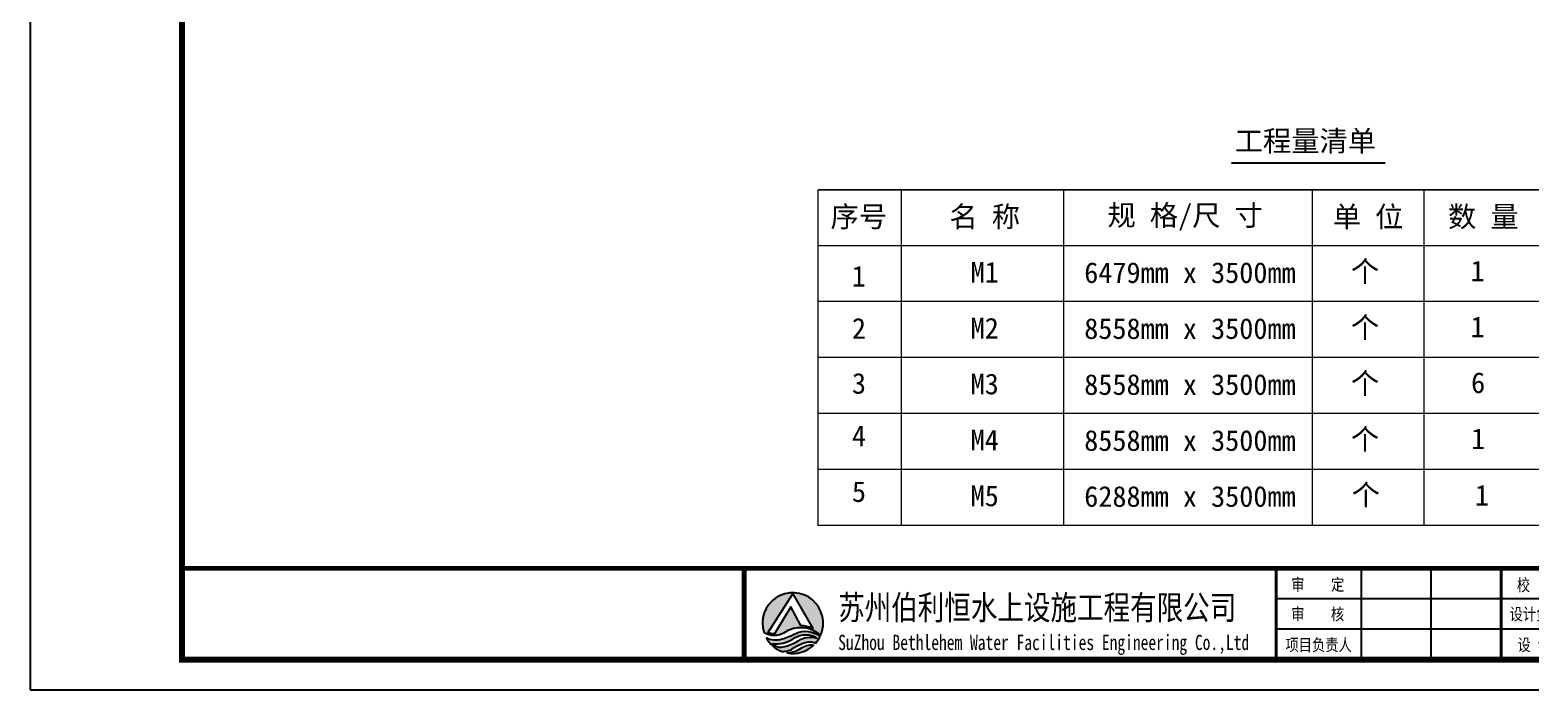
# Model space of a CAD drawing. Extents: x -259369 to -50372, y -155978 to 198088.
# Drawn here: x -218179 to -152975, y -77542 to -48875 of the extents above; entities that cross this region are included whole.
import ezdxf
from ezdxf.enums import TextEntityAlignment as Align

# ---------------------------------------------------------------- set-up
doc = ezdxf.new("R2010")
doc.units = 0
doc.header["$LTSCALE"] = 1000
doc.header["$MEASUREMENT"] = 0
doc.layers.add('文本', color=3, linetype='Continuous', lineweight=13)
doc.styles.add('-宋体', font='', dxfattribs={"width": 0.8})
doc.styles.add('_TCH_DIM', font='SIMPLEX.shx', dxfattribs={"bigfont": 'hztxt.shx'})
doc.styles.get("Standard").update_dxf_attribs({"font": 'gbenor.shx', "bigfont": 'gbcbig.shx'})
doc.styles.add('图框', font='')
doc.styles.add('宋体', font='')
doc.styles.add('黑体', font='simhei.ttf', dxfattribs={"width": 0.8})
doc.styles.get('-宋体').set_extended_font_data('SimSun')
doc.styles.get('图框').set_extended_font_data('SimSun')
doc.styles.get('宋体').set_extended_font_data('SimSun')

# ---------------------------------------------------------------- blocks, each defined once
blk = doc.blocks.new('$TITLEBLK$00000187')
h = blk.add_hatch(color=140)
h.dxf.hatch_style = 1
h.paths.add_polyline_path([(-294.3, 4.5, 0.294083), (-290.89, 4.48, -0.363756), (-284.97, 3.96, 1.450144)])
h.paths.add_polyline_path([(-289.53, 10.8), (-286.23, 5.12, 0.101723), (-288.23, 5.58), (-289.84, 8.66), (-292.52, 4.26, -0.081837), (-293.64, 4.38)], flags=16)
h = blk.add_hatch(color=174)
h.paths.add_polyline_path([(-285.05, 3.78, 0.296692), (-289.05, 4.29, -0.04264), (-291.3, 3.4, -0.209747), (-293.92, 3.62, 0.179915), (-291.3, 1.33, 0.169783), (-289.28, 1.97, -0.05744), (-287.69, 2.74, -0.214092), (-285.77, 2.71, 0.064571)])
h.paths.add_polyline_path([(-288.71, 3.03, -0.084014), (-290.89, 2.08, -0.271733), (-292.96, 2.61, 0.071966), (-291.58, 2.64, 0.098278), (-289.75, 3.23, -0.072406), (-288.51, 3.9, -0.088156), (-286.96, 4.07, -0.181988), (-285.56, 3.48, 0.206106)], flags=16)
blk.add_hatch(color=174).paths.add_polyline_path([(-286.08, 2.39, 0.189728), (-288.25, 1.81, -0.126537), (-290.52, 1.1, 0.245013)])
for p, q in [((-196, 0), (-196, 15)), ((-184.5, 0), (-184.5, 15)), ((-136, 10), (-210, 10)), ((-136, 5), (-210, 5))]:
    blk.add_line(p, q)
for points, const_width in [([(-297.54, 0), (-297.54, 15), (0, 15)], 0.8), ([(-210, 0), (-210, 15)], 0.5), ([(-173, 0), (-173, 15)], 0.5)]:
    blk.add_lwpolyline(points, dxfattribs=dict(const_width=const_width))
for points in [[(-294.3, 4.5, 0.294083), (-290.89, 4.48, -0.363756), (-284.97, 3.96, 1.450144)], [(-293.64, 4.38), (-289.53, 10.8), (-286.23, 5.12, 0.101723), (-288.23, 5.58), (-289.84, 8.66), (-292.52, 4.26, -0.081837)]]:
    blk.add_lwpolyline(points, format="xyb", close=True)
for points in [[(-293.92, 3.62, 0.209747), (-291.3, 3.4, 0.04264), (-289.05, 4.29, -0.296692), (-285.05, 3.78)], [(-292.96, 2.61, 0.071966), (-291.58, 2.64, 0.098278), (-289.75, 3.23, -0.072406), (-288.51, 3.9, -0.088156), (-286.96, 4.07, -0.181988), (-285.56, 3.48, 0.206106), (-288.71, 3.03, -0.084014), (-290.89, 2.08, -0.271733), (-292.96, 2.61)], [(-291.3, 1.33, 0.169783), (-289.28, 1.97, -0.05744), (-287.69, 2.74, -0.214092), (-285.77, 2.71, -0.214092)], [(-290.52, 1.1, 0.126537), (-288.25, 1.81, -0.189728), (-286.08, 2.39, -0.189728)]]:
    blk.add_lwpolyline(points, format="xyb")
for start, end in [(208.4706, 249.2676), (318.8384, 333.6165), (258.5751, 313.6432)]:
    blk.add_arc((-289.53, 6), 5, start, end)
at = {"style": '图框'}
for s, height, width, p in [('审    定', 2, 0.8, (-207.53, 11.34)), ('校    对', 2, 0.8, (-170.43, 11.27)), ('苏州伯利恒水上设施工程有限公司', 4, 0.8, (-282.06, 6.56)), ('审    核', 2, 0.8, (-207.55, 6.48)), ('设计负责人', 2, 0.8, (-171.62, 6.48)), ('SuZhou Bethlehem Water Facilities Engineering Co.,Ltd ', 2.5, 0.75, (-282.06, 1.57)), ('项目负责人', 2, 0.8, (-208.49, 1.42)), ('设 计 人', 2, 0.8, (-170.33, 1.42))]:
    blk.add_text(s, height=height, dxfattribs=dict(at, width=width)).set_placement(p)
for tag, p in [('审定人', (-193.68, 10.95)), ('校对', (-155.51, 10.92)), ('审核人', (-193.68, 6.03)), ('设计负责人', (-158.64, 6.23)), ('项目负责人', (-195.69, 1.11)), ('设计人', (-156.48, 1.18))]:
    blk.add_attdef(tag, p, '', height=3)
for tag, p, height, style, width in [('工程名称', (-115.66, 9.53), 3, '-宋体', 0.8), ('阶段', (-12.96, 10.81), 2.5, '黑体', 0.8), ('图名', (-73.67, 6.22), 3, '-宋体', 0.8), ('日期', (-12.96, 5.8), 2.5, '黑体', 0.8), ('项目名称', (-115.65, 1.97), 3, '-宋体', 0.8), ('图号', (-31.44, 2.55), 3, '_TCH_DIM', 0.7), ('比例', (-12.96, 1.14), 2.5, '黑体', 0.8)]:
    blk.add_attdef(tag, p, '', height=height, dxfattribs=dict(style=style, width=width))
blk = doc.blocks.new('rgthtyjyuk')
blk.add_lwpolyline([(0, 0), (420, 0), (420, 297), (0, 297)], close=True)
at = {"const_width": 1}
blk.add_lwpolyline([(25, 5), (415, 5), (415, 292), (25, 292)], close=True, dxfattribs=at)
at = {"const_width": 0.8}
blk.add_lwpolyline([(415, 20), (25, 20)], dxfattribs=at)

msp = doc.modelspace()

# ---------------------------------------------------------------- linework, layer by layer
at = {"layer": '文本'}
for p, q in [((-139266.2, -55812.14), (-183935.98, -55812.14)), ((-180336.4, -55812.14), (-180336.4, -70410.3)), ((-173286.76, -55812.14), (-173286.76, -70410.3)), ((-162486.41, -55812.14), (-162486.41, -70395.22)), ((-157626.44, -55812.14), (-157626.44, -70395.22)), ((-139266.2, -58242.66), (-183935.98, -58242.66)), ((-180336.4, -60673.17), (-183935.98, -60673.17)), ((-139266.2, -60673.17), (-180336.4, -60673.17)), ((-180336.4, -63103.68), (-183935.98, -63103.68)), ((-139266.2, -63103.68), (-180336.4, -63103.68)), ((-180336.4, -65534.19), (-183935.98, -65534.19)), ((-139266.2, -65534.19), (-180336.4, -65534.19)), ((-139266.2, -67964.71), (-183935.98, -67964.71)), ((-139266.2, -70395.22), (-183935.98, -70395.22))]:
    msp.add_line(p, q, dxfattribs=at)
at = {"layer": '文本', "const_width": 81}
msp.add_lwpolyline([(-165993.76, -54647.37), (-159304.35, -54647.37)], dxfattribs=at)
at = {"layer": '文本'}
msp.add_lwpolyline([(-183935.98, -70410.3), (-183935.98, -55812.14), (-139266.2, -55812.14), (-139266.2, -70395.22)], dxfattribs=at)

# ---------------------------------------------------------------- block references
at = {"xscale": 264.0947391546124, "yscale": 264.0947391546124, "zscale": 264.0947391546124}
for name, p in [('rgthtyjyuk', (-218178.93, -77541.8)), ('$TITLEBLK$00000187', (-108579.61, -76221.32))]:
    msp.add_blockref(name, p, dxfattribs=at)

# ---------------------------------------------------------------- texts
at = {"layer": '文本', "style": '宋体'}
msp.add_text('工程量清单', height=900, dxfattribs=at).set_placement((-165844.64, -53693.36), align=Align.MIDDLE_LEFT)
for s, p in [('序号', (-182175.52, -56964.34)), ('名 称', (-176703.61, -56964.34)), ('规 格/尺 寸', (-167997.06, -56964.34)), ('单 位', (-160053.25, -56964.34)), ('数 量', (-155045.55, -56964.34)), ('1', (-182177.32, -59565.88)), ('M1', (-176705.4, -59394.63)), ('6479mm x 3500mm', (-167790.74, -59419.95)), ('个', (-160184.4, -59339.96)), ('1', (-155296.32, -59339.96)), ('个', (-160184.4, -61770.47)), ('2', (-182167.9, -61833.37)), ('M2', (-176705.4, -61825.14)), ('8558mm x 3500mm', (-167790.74, -61850.46)), ('1', (-155296.32, -61770.47)), ('3', (-182167.9, -64230.65)), ('M3', (-176705.4, -64255.66)), ('8558mm x 3500mm', (-167790.74, -64280.98)), ('个', (-160184.4, -64200.98)), ('个', (-160184.4, -64200.98)), ('6', (-155270.86, -64200.98)), ('4', (-182167.9, -66501.91)), ('M4', (-176705.4, -66686.17)), ('8558mm x 3500mm', (-167790.74, -66711.49)), ('个', (-160184.4, -66631.5)), ('个', (-160184.4, -66631.5)), ('1', (-155270.86, -66631.5)), ('5', (-182167.9, -68932.42)), ('M5', (-176705.4, -69116.68)), ('6288mm x 3500mm', (-167790.74, -69142)), ('个', (-160150.28, -69050.09)), ('1', (-155105.09, -69083.17))]:
    msp.add_text(s, height=900, dxfattribs=at).set_placement(p, align=Align.MIDDLE)

doc.saveas('drawing.dxf')
